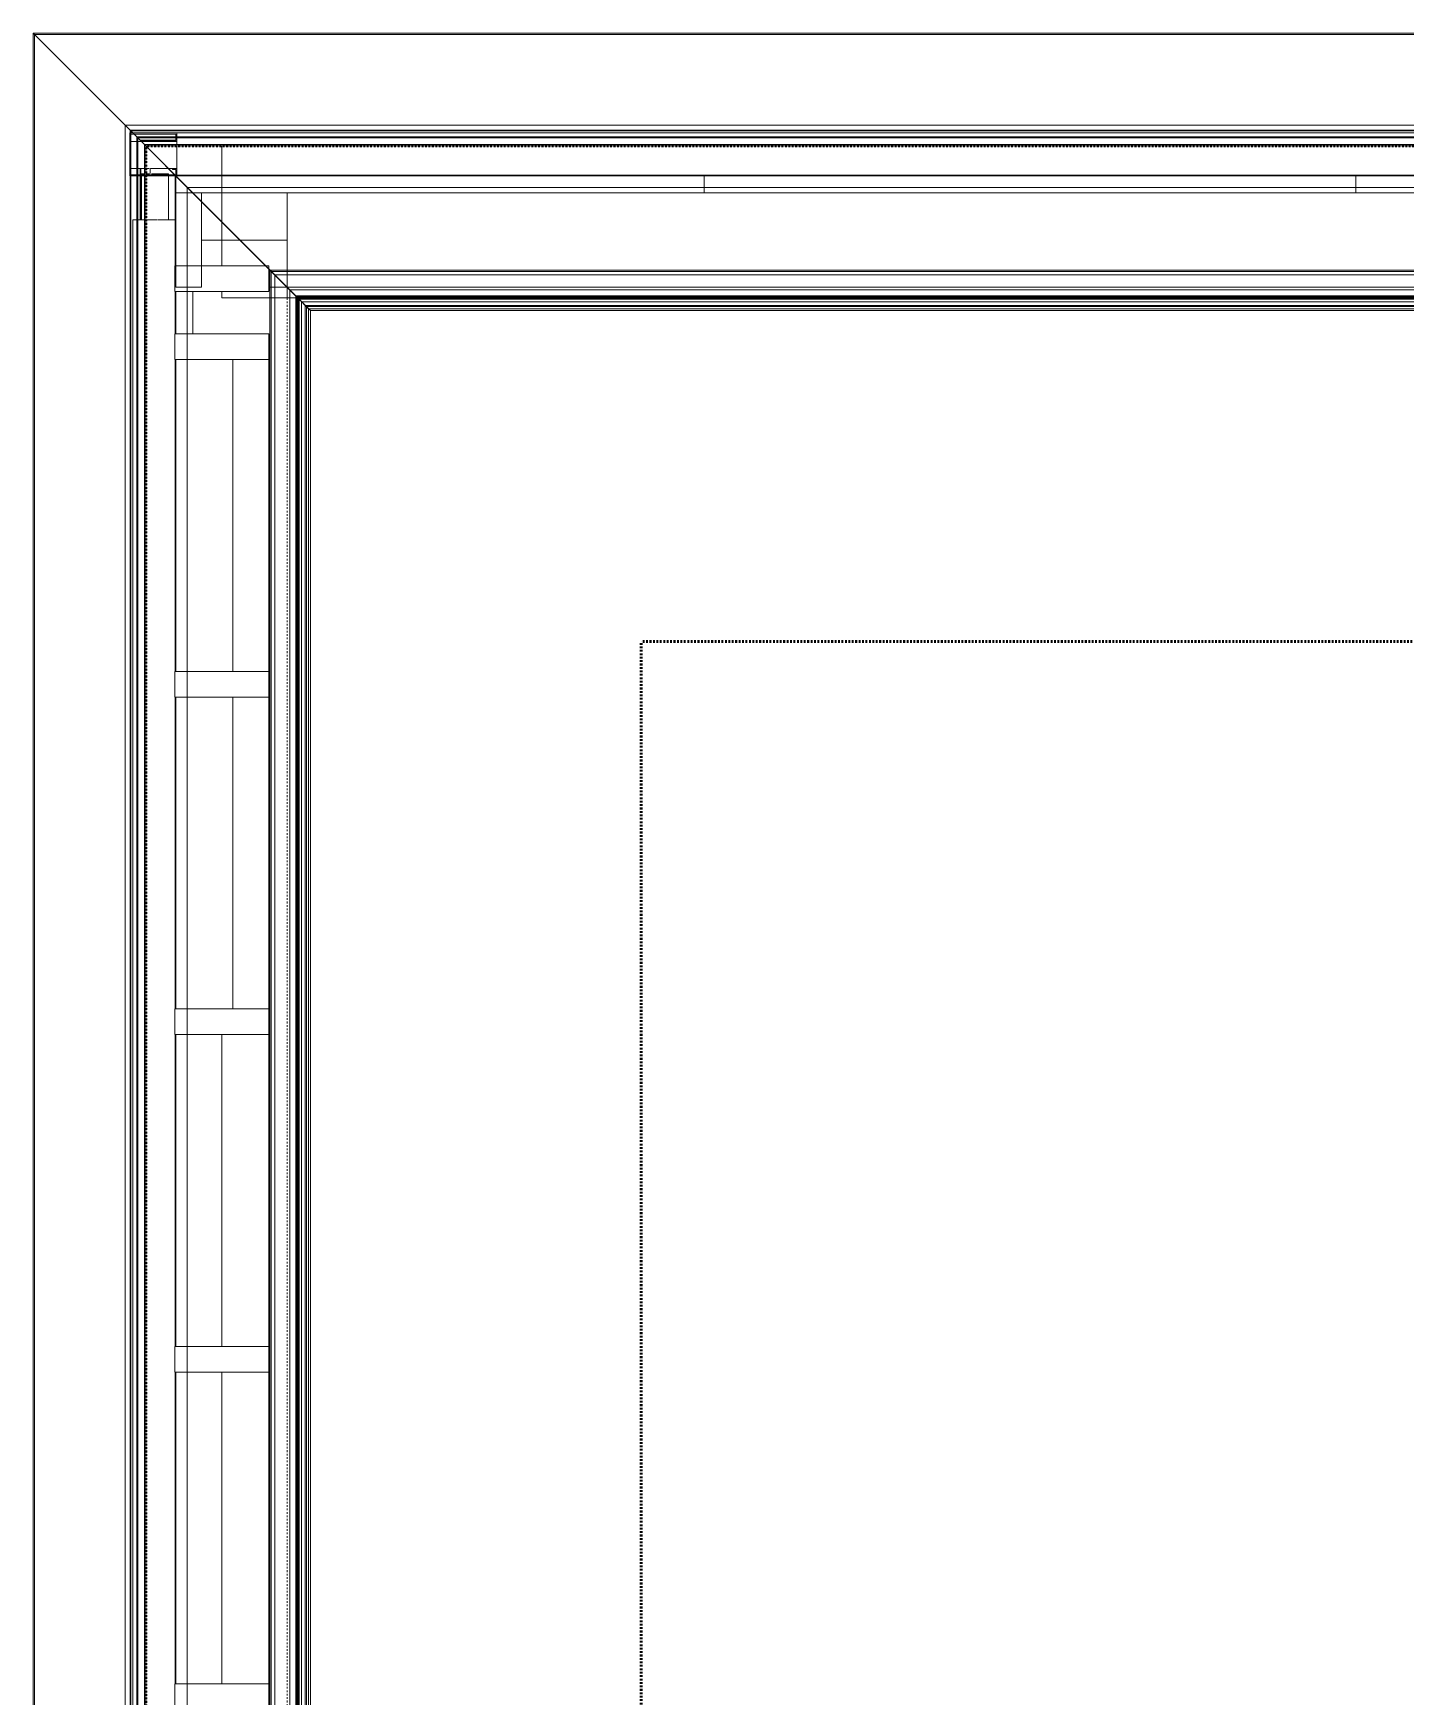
# Model space of a CAD drawing. Header units: inches. Extents: x -4235 to -464, y 9767 to 12269.
# Drawn here: x -3867.3 to -3787.2, y 12028.1 to 12125.2 of the extents above; entities that cross this region are included whole.
import ezdxf

# ---------------------------------------------------------------- set-up
doc = ezdxf.new("R2010")
doc.units = ezdxf.units.IN
doc.header["$MEASUREMENT"] = 0
doc.linetypes.add('Dash 1_16_', pattern=[0.125, 0.0625, -0.0625])
for name, color, linetype, lineweight in [('A-FLOR-1', 192, 'Continuous', 9), ('A-GLAZ-CWMG', 51, 'Continuous', 9), ('A-GLAZ-CWMG-1', 9, 'Continuous', 9), ('A-ROOF-1', 10, 'Dash 1_16_', 9), ('A-WALL-1', 113, 'Continuous', 9), ('C-PROP-LINE-1', 91, 'Dash 1_16_', 50)]:
    doc.layers.add(name, color=color, linetype=linetype, lineweight=lineweight)

# ---------------------------------------------------------------- blocks, each defined once
blk = doc.blocks.new('Basic Wall _ EXT - FIBER CEMENT - LARGE - ___-2505162-BACKGROUND - ROOF PLAN')
at = {"layer": 'A-WALL-1'}
for p, q in [((-3860.974, 12118.839), (-3861.048, 12118.914)), ((-3858.974, 12118.914), (-3861.048, 12118.914)), ((-3858.974, 12118.914), (-3861.048, 12118.914)), ((-3861.017, 12118.882), (-3859.161, 12118.882)), ((-3859.161, 12118.882), (-3861.017, 12118.882)), ((-3859.035, 12116.9), (-3859.399, 12117.265)), ((-3859.399, 12117.265), (-3859.035, 12116.9)), ((-3858.972, 12116.839), (-3858.911, 12116.839)), ((-3858.911, 12116.839), (-3858.972, 12116.839))]:
    blk.add_line(p, q, dxfattribs=at)
blk = doc.blocks.new('Basic Wall _ EXT - FIBER CEMENT - LARGE - ___-2162455-BACKGROUND - ROOF PLAN')
at = {"layer": 'A-WALL-1'}
for p, q in [((-3707.85, 12119.799), (-3861.933, 12119.799)), ((-3861.63, 12119.496), (-3861.911, 12119.777)), ((-3861.9, 12119.765), (-3861.876, 12119.741)), ((-3861.887, 12119.753), (-3861.63, 12119.496)), ((-3861.856, 12119.721), (-3861.88, 12119.745)), ((-3861.81, 12119.676), (-3861.826, 12119.692)), ((-3861.63, 12119.496), (-3861.768, 12119.633)), ((-3861.744, 12119.609), (-3861.63, 12119.496)), ((-3861.253, 12119.118), (-3861.63, 12119.496)), ((-3710.723, 12119.496), (-3861.63, 12119.496)), ((-3710.723, 12119.496), (-3861.63, 12119.496)), ((-3861.592, 12119.457), (-3861.615, 12119.481)), ((-3710.722, 12119.481), (-3861.615, 12119.481)), ((-3861.599, 12119.464), (-3861.253, 12119.118)), ((-3710.721, 12119.464), (-3861.599, 12119.464)), ((-3710.721, 12119.464), (-3861.599, 12119.464)), ((-3710.721, 12119.457), (-3861.592, 12119.457)), ((-3860.844, 12118.709), (-3861.253, 12119.118)), ((-3861.253, 12119.118), (-3860.844, 12118.709)), ((-3859.343, 12117.208), (-3860.688, 12118.554)), ((-3860.688, 12118.554), (-3859.005, 12116.871)), ((-3859.005, 12116.871), (-3859.343, 12117.208)), ((-3710.726, 12116.871), (-3859.004, 12116.871)), ((-3710.726, 12116.871), (-3859.004, 12116.871)), ((-3858.972, 12116.839), (-3710.726, 12116.839)), ((-3710.726, 12116.839), (-3858.972, 12116.839))]:
    blk.add_line(p, q, dxfattribs=at)
at = {"layer": 'A-WALL-1', "flags": 128}
for points in [[(-3861.933, 12119.798), (-3861.927, 12119.793), (-3861.916, 12119.782), (-3861.9, 12119.765)], [(-3861.911, 12119.777), (-3861.924, 12119.79), (-3861.932, 12119.797), (-3861.933, 12119.798)], [(-3861.88, 12119.745), (-3861.891, 12119.756), (-3861.898, 12119.764), (-3861.902, 12119.767), (-3861.901, 12119.767), (-3861.896, 12119.762), (-3861.887, 12119.753)], [(-3861.876, 12119.741), (-3861.855, 12119.721), (-3861.832, 12119.697), (-3861.807, 12119.673), (-3861.783, 12119.649), (-3861.762, 12119.627), (-3861.744, 12119.609)], [(-3861.826, 12119.692), (-3861.842, 12119.708), (-3861.856, 12119.721)], [(-3861.768, 12119.633), (-3861.78, 12119.645), (-3861.794, 12119.66), (-3861.81, 12119.676)]]:
    blk.add_lwpolyline(points, dxfattribs=at)
blk = doc.blocks.new('Basic Wall _ EXT - FIBER CEMENT - SMALL - ___-2145929-BACKGROUND - ROOF PLAN')
at = {"layer": 'A-WALL-1'}
for p, q in [((-3851.847, 12109.712), (-3867.288, 12125.153)), ((-2061.36, 12125.153), (-3867.288, 12125.153)), ((-2061.36, 12125.153), (-3867.288, 12125.153)), ((-3867.209, 12125.075), (-3851.854, 12109.72)), ((-3867.209, 12125.075), (-2061.439, 12125.075)), ((-2061.439, 12125.075), (-3867.209, 12125.075)), ((-3860.844, 12118.709), (-3861.253, 12119.118)), ((-3861.253, 12119.118), (-3861.186, 12119.051)), ((-2067.395, 12119.118), (-3861.253, 12119.118)), ((-3861.186, 12119.051), (-3860.844, 12118.709)), ((-2067.462, 12119.051), (-3861.186, 12119.051)), ((-3860.823, 12118.689), (-3860.844, 12118.709)), ((-3860.811, 12118.676), (-3860.823, 12118.689)), ((-3860.806, 12118.672), (-3860.811, 12118.676)), ((-2067.841, 12118.672), (-3860.806, 12118.672)), ((-3860.798, 12118.664), (-3860.806, 12118.672)), ((-3860.775, 12118.641), (-3860.798, 12118.664)), ((-3860.777, 12118.643), (-3860.75, 12118.615)), ((-3860.738, 12118.603), (-3860.775, 12118.641)), ((-3860.688, 12118.554), (-3860.738, 12118.603)), ((-2067.92, 12118.593), (-3860.728, 12118.593)), ((-2067.92, 12118.593), (-3860.728, 12118.593)), ((-3860.506, 12118.371), (-3860.569, 12118.434)), ((-3860.446, 12118.312), (-3860.506, 12118.371)), ((-3860.393, 12118.259), (-3860.446, 12118.312)), ((-3860.445, 12118.31), (-3859.34, 12117.206)), ((-3859.289, 12117.155), (-3860.393, 12118.259)), ((-3859.34, 12117.206), (-3859.29, 12117.155)), ((-3859.24, 12117.106), (-3859.289, 12117.155)), ((-3859.185, 12117.05), (-3859.24, 12117.106)), ((-3859.185, 12117.051), (-3859.126, 12116.992)), ((-3859.126, 12116.992), (-3859.185, 12117.05)), ((-2070.347, 12116.166), (-3858.3, 12116.166)), ((-2070.349, 12116.166), (-3858.299, 12116.166)), ((-3851.916, 12109.782), (-3853.478, 12111.344)), ((-2075.17, 12111.344), (-3853.478, 12111.344)), ((-2075.17, 12111.344), (-3853.478, 12111.344)), ((-3853.399, 12111.265), (-3851.973, 12109.839)), ((-2075.248, 12111.265), (-3853.399, 12111.265)), ((-2075.248, 12111.265), (-3853.399, 12111.265)), ((-3853.195, 12111.061), (-2075.452, 12111.061)), ((-2075.452, 12111.061), (-3853.195, 12111.061)), ((-3852.326, 12110.191), (-2076.322, 12110.191)), ((-2076.322, 12110.191), (-3852.326, 12110.191)), ((-3851.959, 12109.825), (-3852.024, 12109.89)), ((-3851.973, 12109.839), (-3851.927, 12109.793)), ((-2076.674, 12109.839), (-3851.973, 12109.839)), ((-2076.721, 12109.793), (-3851.927, 12109.793)), ((-3851.916, 12109.782), (-3851.852, 12109.718)), ((-3851.852, 12109.718), (-3851.916, 12109.782)), ((-2076.732, 12109.782), (-3851.916, 12109.782)), ((-3851.903, 12109.768), (-3851.876, 12109.741)), ((-3851.851, 12109.717), (-3851.899, 12109.765)), ((-3851.854, 12109.72), (-3851.815, 12109.68)), ((-2076.793, 12109.72), (-3851.854, 12109.72)), ((-3851.853, 12109.718), (-3851.847, 12109.713)), ((-2076.796, 12109.718), (-3851.852, 12109.718)), ((-3851.847, 12109.713), (-3851.831, 12109.697)), ((-3851.807, 12109.673), (-3851.847, 12109.713)), ((-2076.801, 12109.712), (-3851.847, 12109.712)), ((-3851.831, 12109.697), (-3851.804, 12109.67)), ((-3851.785, 12109.65), (-3851.819, 12109.685)), ((-2076.829, 12109.685), (-3851.819, 12109.685)), ((-3851.815, 12109.68), (-3851.779, 12109.644)), ((-3851.782, 12109.648), (-3851.807, 12109.673)), ((-2076.863, 12109.65), (-3851.785, 12109.65)), ((-3851.774, 12109.64), (-3851.782, 12109.648)), ((-3851.779, 12109.644), (-3851.748, 12109.614)), ((-3851.774, 12109.64), (-2076.874, 12109.64)), ((-3851.737, 12109.603), (-3851.757, 12109.623)), ((-3851.748, 12109.614), (-3851.725, 12109.591)), ((-3851.69, 12109.555), (-3851.735, 12109.6)), ((-3851.735, 12109.6), (-3851.69, 12109.555)), ((-3851.735, 12109.6), (-3851.69, 12109.555)), ((-3851.69, 12109.555), (-3851.735, 12109.6)), ((-3851.725, 12109.591), (-3851.71, 12109.576)), ((-3851.71, 12109.576), (-3851.706, 12109.571)), ((-3851.706, 12109.571), (-3851.7, 12109.565)), ((-3851.7, 12109.565), (-3851.682, 12109.548)), ((-3851.682, 12109.548), (-3851.653, 12109.519)), ((-3851.627, 12109.492), (-2077.021, 12109.492)), ((-3851.115, 12108.98), (-3851.587, 12109.453)), ((-3851.587, 12109.453), (-3851.224, 12109.09)), ((-3851.512, 12109.378), (-3851.587, 12109.453)), ((-3851.587, 12109.453), (-3851.419, 12109.284)), ((-3851.351, 12109.217), (-3851.587, 12109.453)), ((-3851.419, 12109.284), (-3851.351, 12109.217)), ((-2077.229, 12109.284), (-3851.419, 12109.284)), ((-2077.296, 12109.217), (-3851.351, 12109.217)), ((-3851.224, 12109.09), (-3851.347, 12109.212)), ((-3851.305, 12109.171), (-3851.224, 12109.09)), ((-3851.224, 12109.09), (-3851.115, 12108.98)), ((-2077.423, 12109.09), (-3851.224, 12109.09)), ((-2077.533, 12108.98), (-3851.115, 12108.98))]:
    blk.add_line(p, q, dxfattribs=at)
at = {"layer": 'A-WALL-1', "flags": 128}
for points in [[(-3860.75, 12118.615), (-3860.733, 12118.599), (-3860.728, 12118.593)], [(-3860.728, 12118.593), (-3860.722, 12118.588), (-3860.706, 12118.572), (-3860.68, 12118.546), (-3860.647, 12118.513), (-3860.608, 12118.473), (-3860.565, 12118.431), (-3860.522, 12118.387), (-3860.481, 12118.346), (-3860.445, 12118.31)], [(-3860.569, 12118.434), (-3860.631, 12118.497), (-3860.688, 12118.554)], [(-3852.024, 12109.89), (-3851.98, 12109.845), (-3851.938, 12109.804), (-3851.903, 12109.768)], [(-3851.876, 12109.741), (-3851.858, 12109.724), (-3851.853, 12109.718)], [(-3851.627, 12109.492), (-3851.634, 12109.5), (-3851.655, 12109.521), (-3851.69, 12109.555), (-3851.735, 12109.6), (-3851.788, 12109.654), (-3851.847, 12109.712)], [(-3851.757, 12109.623), (-3851.77, 12109.635), (-3851.774, 12109.64)], [(-3851.587, 12109.453), (-3851.609, 12109.474), (-3851.622, 12109.488), (-3851.627, 12109.492)], [(-3851.428, 12109.294), (-3851.471, 12109.337), (-3851.512, 12109.378)], [(-3851.347, 12109.212), (-3851.386, 12109.251), (-3851.428, 12109.294)]]:
    blk.add_lwpolyline(points, dxfattribs=at)
blk = doc.blocks.new('Basic Wall _ EXT - FIBER CEMENT - LARGE - ___-2505168-BACKGROUND - ROOF PLAN')
at = {"layer": 'A-WALL-1'}
for p, q in [((-3861.048, 12118.914), (-3860.974, 12118.839)), ((-3861.048, 12118.914), (-3861.048, 12118.839)), ((-3861.048, 12118.914), (-3861.048, 12118.839)), ((-3861.048, 12117.265), (-3861.048, 12116.902)), ((-3861.048, 12117.265), (-3861.048, 12116.902)), ((-3861.048, 12116.839), (-3861.048, 12114.277)), ((-3861.048, 12116.839), (-3861.048, 12114.277)), ((-3861.017, 12116.902), (-3861.017, 12117.265)), ((-3861.017, 12117.265), (-3861.017, 12116.902)), ((-3861.017, 12114.277), (-3861.017, 12116.839)), ((-3861.017, 12116.839), (-3861.017, 12114.277)), ((-3859.035, 12116.9), (-3859.399, 12117.265)), ((-3859.399, 12117.265), (-3859.035, 12116.9)), ((-3859.005, 12116.836), (-3859.005, 12114.277)), ((-3859.005, 12116.836), (-3859.005, 12114.277)), ((-3858.974, 12115.839), (-3858.974, 12116.804)), ((-3858.974, 12116.804), (-3858.974, 12115.839))]:
    blk.add_line(p, q, dxfattribs=at)
blk = doc.blocks.new('Basic Wall _ EXT - FIBER CEMENT - LARGE - ___-2162461-BACKGROUND - ROOF PLAN')
at = {"layer": 'A-WALL-1'}
for p, q in [((-3861.933, 12119.799), (-3861.933, 11673.977)), ((-3861.911, 12119.777), (-3861.63, 12119.496)), ((-3861.902, 12119.768), (-3861.902, 12119.767)), ((-3861.876, 12119.741), (-3861.9, 12119.765)), ((-3861.63, 12119.496), (-3861.887, 12119.753)), ((-3861.88, 12119.745), (-3861.856, 12119.721)), ((-3861.855, 12119.721), (-3861.876, 12119.741)), ((-3861.832, 12119.697), (-3861.855, 12119.721)), ((-3861.807, 12119.673), (-3861.832, 12119.697)), ((-3861.783, 12119.649), (-3861.807, 12119.673)), ((-3861.768, 12119.633), (-3861.63, 12119.496)), ((-3861.63, 12119.496), (-3861.744, 12119.609)), ((-3861.63, 12119.496), (-3861.253, 12119.118)), ((-3861.63, 12119.496), (-3861.63, 11673.977)), ((-3861.63, 12119.496), (-3861.63, 12119.339)), ((-3861.615, 12119.481), (-3861.592, 12119.457)), ((-3861.615, 12119.481), (-3861.615, 12119.338)), ((-3861.253, 12119.118), (-3861.599, 12119.464)), ((-3861.599, 12119.464), (-3861.599, 12119.338)), ((-3861.599, 12119.464), (-3861.599, 11673.977)), ((-3861.592, 12119.457), (-3861.592, 12119.338)), ((-3861.592, 12119.277), (-3861.592, 12118.839)), ((-3860.844, 12118.709), (-3861.253, 12119.118)), ((-3861.253, 12119.118), (-3860.844, 12118.709)), ((-3859.005, 12116.871), (-3860.688, 12118.554)), ((-3860.688, 12118.554), (-3859.343, 12117.208)), ((-3861.63, 12116.84), (-3861.63, 11673.977)), ((-3861.615, 12116.84), (-3861.615, 11673.977)), ((-3861.599, 12116.841), (-3861.599, 11673.977)), ((-3861.592, 12117.265), (-3861.592, 12116.902)), ((-3861.592, 12116.841), (-3861.592, 11673.977)), ((-3859.343, 12117.208), (-3859.005, 12116.871)), ((-3859.005, 12116.836), (-3859.005, 12111.589)), ((-3859.005, 12116.836), (-3859.005, 12111.589)), ((-3858.974, 12115.839), (-3858.974, 12116.804)), ((-3858.974, 12116.804), (-3858.974, 12115.839)), ((-3858.974, 12111.589), (-3858.974, 12115.839)), ((-3859.005, 12110.089), (-3859.005, 12107.62)), ((-3859.005, 12110.089), (-3859.005, 12107.62)), ((-3858.974, 12107.62), (-3858.974, 12110.089)), ((-3858.974, 12110.089), (-3858.974, 12107.62)), ((-3859.005, 12106.12), (-3859.005, 12087.936)), ((-3859.005, 12106.12), (-3859.005, 12087.936)), ((-3858.974, 12087.936), (-3858.974, 12106.12)), ((-3858.974, 12106.12), (-3858.974, 12087.936)), ((-3859.005, 12086.436), (-3859.005, 12068.253)), ((-3859.005, 12086.436), (-3859.005, 12068.253)), ((-3858.974, 12068.253), (-3858.974, 12086.436)), ((-3858.974, 12086.436), (-3858.974, 12068.253)), ((-3859.005, 12066.753), (-3859.005, 12048.569)), ((-3859.005, 12066.753), (-3859.005, 12048.569)), ((-3858.974, 12048.569), (-3858.974, 12066.753)), ((-3858.974, 12066.753), (-3858.974, 12048.569)), ((-3859.005, 12047.069), (-3859.005, 12028.885)), ((-3859.005, 12047.069), (-3859.005, 12028.885)), ((-3858.974, 12028.885), (-3858.974, 12047.069)), ((-3858.974, 12047.069), (-3858.974, 12028.885))]:
    blk.add_line(p, q, dxfattribs=at)
at = {"layer": 'A-WALL-1', "flags": 128}
for points in [[(-3861.9, 12119.765), (-3861.916, 12119.782), (-3861.927, 12119.793), (-3861.933, 12119.798)], [(-3861.933, 12119.798), (-3861.932, 12119.797), (-3861.924, 12119.79), (-3861.911, 12119.777)], [(-3861.887, 12119.753), (-3861.896, 12119.762), (-3861.901, 12119.767), (-3861.902, 12119.768)], [(-3861.902, 12119.767), (-3861.898, 12119.764), (-3861.891, 12119.756), (-3861.88, 12119.745)], [(-3861.856, 12119.721), (-3861.842, 12119.708), (-3861.826, 12119.692), (-3861.81, 12119.676), (-3861.794, 12119.66)], [(-3861.794, 12119.66), (-3861.78, 12119.645), (-3861.768, 12119.633)], [(-3861.744, 12119.609), (-3861.762, 12119.627), (-3861.783, 12119.649)]]:
    blk.add_lwpolyline(points, dxfattribs=at)
blk = doc.blocks.new('Basic Wall _ EXT - FIBER CEMENT - SMALL - ___-2145935-BACKGROUND - ROOF PLAN')
at = {"layer": 'A-WALL-1'}
for p, q in [((-3867.288, 12125.153), (-3851.847, 12109.712)), ((-3867.288, 12125.153), (-3867.288, 9973.625)), ((-3867.288, 12125.153), (-3867.288, 9973.625)), ((-3851.854, 12109.72), (-3867.209, 12125.075)), ((-3867.209, 9973.704), (-3867.209, 12125.075)), ((-3867.209, 12125.075), (-3867.209, 9973.704)), ((-3861.186, 12119.051), (-3861.253, 12119.118)), ((-3861.253, 12119.118), (-3860.844, 12118.709)), ((-3861.253, 12119.118), (-3861.253, 9979.66)), ((-3860.844, 12118.709), (-3861.186, 12119.051)), ((-3861.186, 12119.051), (-3861.186, 9979.727)), ((-3860.806, 12118.672), (-3860.806, 9980.107)), ((-3860.728, 12118.593), (-3860.728, 9980.185)), ((-3860.728, 12118.593), (-3860.728, 9980.185)), ((-3860.565, 12118.431), (-3860.608, 12118.473)), ((-3860.522, 12118.387), (-3860.565, 12118.431)), ((-3859.34, 12117.206), (-3860.445, 12118.31)), ((-3860.393, 12118.259), (-3859.289, 12117.155)), ((-3859.29, 12117.155), (-3859.34, 12117.206)), ((-3859.289, 12117.155), (-3859.24, 12117.106)), ((-3859.126, 12116.992), (-3859.185, 12117.051)), ((-3858.3, 12116.166), (-3858.3, 9982.615)), ((-3858.3, 12116.166), (-3858.3, 9982.613)), ((-3853.478, 12111.344), (-3851.916, 12109.782)), ((-3853.478, 12111.344), (-3853.478, 9987.435)), ((-3853.478, 12111.344), (-3853.478, 9987.435)), ((-3851.973, 12109.839), (-3853.399, 12111.265)), ((-3853.399, 12111.265), (-3853.399, 9987.514)), ((-3853.399, 12111.265), (-3853.399, 9987.514)), ((-3853.195, 9987.718), (-3853.195, 12111.061)), ((-3853.195, 12111.061), (-3853.195, 9987.718)), ((-3852.326, 9988.587), (-3852.326, 12110.191)), ((-3852.326, 12110.191), (-3852.326, 9988.587)), ((-3852.024, 12109.89), (-3851.959, 12109.825)), ((-3851.927, 12109.793), (-3851.973, 12109.839)), ((-3851.973, 12109.839), (-3851.973, 9988.94)), ((-3851.903, 12109.768), (-3851.938, 12109.804)), ((-3851.927, 12109.793), (-3851.927, 9988.986)), ((-3851.916, 12109.782), (-3851.852, 12109.718)), ((-3851.852, 12109.718), (-3851.916, 12109.782)), ((-3851.916, 12109.782), (-3851.916, 9988.997)), ((-3851.876, 12109.741), (-3851.903, 12109.768)), ((-3851.899, 12109.765), (-3851.851, 12109.717)), ((-3851.854, 12109.72), (-3851.854, 9989.059)), ((-3851.847, 12109.713), (-3851.853, 12109.718)), ((-3851.852, 12109.718), (-3851.852, 9989.061)), ((-3851.847, 12109.712), (-3851.847, 9989.066)), ((-3851.819, 12109.685), (-3851.785, 12109.65)), ((-3851.819, 12109.685), (-3851.819, 9989.094)), ((-3851.785, 12109.65), (-3851.785, 9989.129)), ((-3851.774, 9989.139), (-3851.774, 12109.64)), ((-3851.69, 12109.555), (-3851.735, 12109.6)), ((-3851.735, 12109.6), (-3851.69, 12109.555)), ((-3851.735, 12109.6), (-3851.69, 12109.555)), ((-3851.69, 12109.555), (-3851.735, 12109.6)), ((-3851.627, 9989.286), (-3851.627, 12109.492)), ((-3851.587, 12109.453), (-3851.512, 12109.378)), ((-3851.224, 12109.09), (-3851.587, 12109.453)), ((-3851.587, 12109.453), (-3851.115, 12108.98)), ((-3851.587, 12109.453), (-3851.351, 12109.217)), ((-3851.419, 12109.284), (-3851.587, 12109.453)), ((-3851.351, 12109.217), (-3851.419, 12109.284)), ((-3851.419, 12109.284), (-3851.419, 9989.495)), ((-3851.351, 12109.217), (-3851.351, 9989.562)), ((-3851.347, 12109.212), (-3851.224, 12109.09)), ((-3851.224, 12109.09), (-3851.305, 12109.171)), ((-3851.115, 12108.98), (-3851.224, 12109.09)), ((-3851.224, 12109.09), (-3851.224, 9989.689)), ((-3851.115, 12108.98), (-3851.115, 9989.798))]:
    blk.add_line(p, q, dxfattribs=at)
at = {"layer": 'A-WALL-1', "flags": 128}
for points in [[(-3860.844, 12118.709), (-3860.823, 12118.689), (-3860.811, 12118.676), (-3860.806, 12118.672)], [(-3860.806, 12118.672), (-3860.798, 12118.664), (-3860.775, 12118.641), (-3860.738, 12118.603), (-3860.688, 12118.554), (-3860.631, 12118.497), (-3860.569, 12118.434), (-3860.506, 12118.371), (-3860.446, 12118.312), (-3860.393, 12118.259)], [(-3860.728, 12118.593), (-3860.733, 12118.599), (-3860.75, 12118.615), (-3860.777, 12118.643)], [(-3860.608, 12118.473), (-3860.647, 12118.513), (-3860.68, 12118.546), (-3860.706, 12118.572), (-3860.722, 12118.588), (-3860.728, 12118.593)], [(-3860.445, 12118.31), (-3860.481, 12118.346), (-3860.522, 12118.387)], [(-3859.24, 12117.106), (-3859.185, 12117.05), (-3859.126, 12116.992)], [(-3851.938, 12109.804), (-3851.98, 12109.845), (-3852.024, 12109.89)], [(-3851.853, 12109.718), (-3851.858, 12109.724), (-3851.876, 12109.741)], [(-3851.779, 12109.644), (-3851.815, 12109.68), (-3851.854, 12109.72)], [(-3851.847, 12109.713), (-3851.807, 12109.673), (-3851.782, 12109.648), (-3851.774, 12109.64)], [(-3851.804, 12109.67), (-3851.831, 12109.697), (-3851.847, 12109.713)], [(-3851.847, 12109.712), (-3851.788, 12109.654), (-3851.735, 12109.6), (-3851.69, 12109.555), (-3851.655, 12109.521), (-3851.634, 12109.5), (-3851.627, 12109.492)], [(-3851.706, 12109.571), (-3851.71, 12109.576), (-3851.725, 12109.591), (-3851.748, 12109.614), (-3851.779, 12109.644)], [(-3851.774, 12109.64), (-3851.77, 12109.635), (-3851.757, 12109.623), (-3851.737, 12109.603)], [(-3851.653, 12109.519), (-3851.682, 12109.548), (-3851.7, 12109.565), (-3851.706, 12109.571)], [(-3851.627, 12109.492), (-3851.622, 12109.488), (-3851.609, 12109.474), (-3851.587, 12109.453)], [(-3851.512, 12109.378), (-3851.471, 12109.337), (-3851.428, 12109.294), (-3851.386, 12109.251), (-3851.347, 12109.212)]]:
    blk.add_lwpolyline(points, dxfattribs=at)
blk = doc.blocks.new('Rectangular Mullion - Profile_Polycarbonate_Upper and left-1991638-BACKGROUND - ROOF PLAN')
at = {"layer": 'A-GLAZ-CWMG'}
for p, q in [((-3858.911, 12119.118), (-3858.911, 12119.339)), ((-3754.461, 12119.339), (-3858.911, 12119.339)), ((-3858.911, 12118.709), (-3858.911, 12119.118)), ((-3858.911, 12118.497), (-3858.911, 12118.554)), ((-3754.461, 12119.339), (-3754.461, 12119.118)), ((-3754.461, 12119.118), (-3754.461, 12118.709)), ((-3858.911, 12118.434), (-3858.911, 12118.497)), ((-3858.911, 12118.312), (-3858.911, 12118.434)), ((-3858.911, 12118.259), (-3858.911, 12118.312)), ((-3858.911, 12117.155), (-3858.911, 12118.259)), ((-3754.461, 12118.493), (-3754.461, 12118.434)), ((-3754.461, 12118.431), (-3754.461, 12118.315)), ((-3754.461, 12118.312), (-3754.461, 12118.262)), ((-3754.461, 12118.259), (-3754.461, 12117.155)), ((-3858.911, 12117.106), (-3858.911, 12117.155)), ((-3858.911, 12117.05), (-3858.911, 12117.106)), ((-3858.911, 12116.871), (-3858.911, 12117.05)), ((-3858.911, 12116.839), (-3754.461, 12116.839)), ((-3754.461, 12117.152), (-3754.461, 12117.106)), ((-3754.461, 12117.102), (-3754.461, 12117.05)), ((-3754.461, 12117.047), (-3754.461, 12116.871))]:
    blk.add_line(p, q, dxfattribs=at)
blk = doc.blocks.new('Rectangular Mullion - Profile_Polycarbonate_right-V16-BACKGROUND - ROOF PLAN')
at = {"layer": 'A-GLAZ-CWMG'}
for p, q in [((-2.689, 1.213), (-2.75, 1.213)), ((-2.75, 1.181), (-2.75, 1.002)), ((-2.75, 1.002), (-2.75, 0.946)), ((-2.688, 1.002), (-2.688, 1.15)), ((-2.688, 1.15), (-2.626, 1.15)), ((-2.688, 0.946), (-2.688, 1.002)), ((-2.535, 1.213), (-2.653, 1.213)), ((-2.592, 1.15), (-2.535, 1.15)), ((-2.477, 1.213), (-2.535, 1.213)), ((-2.535, 1.15), (-2.477, 1.15)), ((-2.422, 1.213), (-2.477, 1.213)), ((-2.477, 1.15), (-2.421, 1.15)), ((-1.283, 1.213), (-2.421, 1.213)), ((-2.421, 1.15), (-2.372, 1.15)), ((-2.369, 1.15), (-1.27, 1.15)), ((-1.222, 1.213), (-1.268, 1.213)), ((-1.268, 1.15), (-1.215, 1.15)), ((-1.155, 1.213), (-1.21, 1.213)), ((-1.2, 1.15), (-1.155, 1.15)), ((-1.092, 1.213), (-1.155, 1.213)), ((-1.155, 1.15), (-1.092, 1.15)), ((-1.03, 1.213), (-1.092, 1.213)), ((-1.092, 1.15), (-1.03, 1.15)), ((-0.973, 1.213), (-1.03, 1.213)), ((-1.03, 1.15), (-0.973, 1.15)), ((-0.409, 1.213), (-0.817, 1.213)), ((-0.817, 1.15), (-0.409, 1.15)), ((-0.031, 1.213), (-0.409, 1.213)), ((-0.409, 1.15), (-0.063, 1.15)), ((-0.063, 1.15), (-0.063, -1.225)), ((0, -1.287), (0, 1.213)), ((-2.75, 0.946), (-2.75, 0.897)), ((-2.75, 0.897), (-2.75, 0.787)), ((-2.75, 0.787), (-2.5, 0.787)), ((-2.688, 0.897), (-2.688, 0.946)), ((-2.688, 0.85), (-2.688, 0.897)), ((-2.5, 0.85), (-2.688, 0.85)), ((-2.5, 0.787), (-2.5, 0.85)), ((-2.5, -0.787), (-2.75, -0.787)), ((-2.75, -0.787), (-2.75, -1.066)), ((-2.688, -1.066), (-2.688, -0.85)), ((-2.688, -0.85), (-2.5, -0.85)), ((-2.5, -0.85), (-2.5, -0.787)), ((-2.75, -1.066), (-2.75, -1.287)), ((-2.75, -1.287), (-0.031, -1.287)), ((-2.688, -1.225), (-2.688, -1.066)), ((-0.063, -1.225), (-2.688, -1.225))]:
    blk.add_line(p, q, dxfattribs=at)
blk = doc.blocks.new('Rectangular Mullion - Profile_Polycarbonate_Upper and left-1987575-BACKGROUND - ROOF PLAN')
at = {"layer": 'A-GLAZ-CWMG'}
for p, q in [((-3861.474, 12114.277), (-3861.253, 12114.277)), ((-3861.474, 12011.952), (-3861.474, 12114.277)), ((-3861.253, 12114.277), (-3860.844, 12114.277)), ((-3860.688, 12114.277), (-3860.631, 12114.277)), ((-3860.631, 12114.277), (-3860.569, 12114.277)), ((-3860.569, 12114.277), (-3860.506, 12114.277)), ((-3860.506, 12114.277), (-3860.446, 12114.277)), ((-3860.446, 12114.277), (-3860.053, 12114.277)), ((-3860.022, 12114.277), (-3859.878, 12114.277)), ((-3859.873, 12114.277), (-3859.24, 12114.277)), ((-3859.24, 12114.277), (-3859.185, 12114.277)), ((-3859.185, 12114.277), (-3859.126, 12114.277)), ((-3859.126, 12114.277), (-3859.005, 12114.277)), ((-3858.974, 12114.277), (-3858.974, 12111.589)), ((-3858.974, 12110.089), (-3858.974, 12109.714)), ((-3858.974, 12109.714), (-3858.974, 12107.62)), ((-3858.974, 12106.12), (-3858.974, 12087.936)), ((-3858.974, 12086.436), (-3858.974, 12068.253)), ((-3858.974, 12066.753), (-3858.974, 12048.569)), ((-3858.974, 12047.069), (-3858.974, 12028.885)), ((-3858.974, 12027.385), (-3858.974, 12011.952)), ((-3861.253, 12011.952), (-3861.474, 12011.952)), ((-3860.844, 12011.952), (-3861.253, 12011.952)), ((-3860.572, 12011.952), (-3860.631, 12011.952)), ((-3860.506, 12011.952), (-3860.566, 12011.952)), ((-3860.446, 12011.952), (-3860.503, 12011.952)), ((-3859.242, 12011.952), (-3860.443, 12011.952)), ((-3859.187, 12011.952), (-3859.24, 12011.952)), ((-3859.129, 12011.952), (-3859.185, 12011.952)), ((-3859.005, 12011.952), (-3859.126, 12011.952))]:
    blk.add_line(p, q, dxfattribs=at)
blk = doc.blocks.new('Rectangular Mullion - Stud - Vertical-2705139-BACKGROUND - ROOF PLAN')
at = {"layer": 'A-GLAZ-CWMG'}
for p, q in [((-1.5, 2.75), (-1.5, -2.25)), ((-0.673, 2.75), (-1.5, 2.75)), ((0, 2.75), (-0.673, 2.75)), ((0, -2.75), (0, 2.75)), ((-1.5, -2.253), (-1.5, -2.75)), ((-1.5, -2.75), (-1.002, -2.75)), ((-1, -2.75), (-0.673, -2.75)), ((-0.673, -2.75), (0, -2.75))]:
    blk.add_line(p, q, dxfattribs=at)
blk = doc.blocks.new('Rectangular Mullion - Stud - Vertical-1987670-BACKGROUND - ROOF PLAN')
at = {"layer": 'A-GLAZ-CWMG'}
for p, q in [((0, 2.75), (-1.5, 2.75)), ((-1.5, 2.75), (-1.5, 2.014)), ((-1.5, 2.014), (-1.5, -2.75)), ((0, 2.014), (0, 2.75)), ((0, -2.562), (0, 2.014)), ((-1.473, -2.75), (-0.188, -2.75)), ((-0.182, -2.75), (0, -2.75)), ((0, -2.75), (0, -2.568))]:
    blk.add_line(p, q, dxfattribs=at)
blk = doc.blocks.new('Rectangular Mullion - Stud - Base_Head-1773364-BACKGROUND - ROOF PLAN')
at = {"layer": 'A-GLAZ-CWMG-1'}
h = blk.add_hatch(dxfattribs=at)
h.set_pattern_fill('FP_4', color=256, style=0, pattern_type=2)
h.set_pattern_definition([(90, (-3856.286, 12058.411), (-8, 5e-16), [])])
h.paths.add_polyline_path([(-3853.536, 12048.569), (-3853.536, 12066.753), (-3858.974, 12066.753), (-3858.974, 12048.569), (-3858.114, 12048.569)], flags=0)
at = {"layer": 'A-GLAZ-CWMG'}
blk.add_line((-3853.536, 12066.753), (-3853.536, 12048.569), dxfattribs=at)
blk = doc.blocks.new('Rectangular Mullion - Stud - Vertical-2193583-BACKGROUND - ROOF PLAN')
at = {"layer": 'A-GLAZ-CWMG'}
for p, q in [((0, 2.014), (0, 2.75)), ((0, 2.75), (1.5, 2.75)), ((0, -2.75), (0, 2.014)), ((1.5, 2.75), (1.5, 2.014)), ((1.5, 2.014), (1.5, -2.75)), ((1.5, -2.75), (0, -2.75))]:
    blk.add_line(p, q, dxfattribs=at)
blk = doc.blocks.new('Rectangular Mullion - Stud - Vertical-V44-BACKGROUND - ROOF PLAN')
at = {"layer": 'A-GLAZ-CWMG'}
for p, q in [((0, 2.75), (1.5, 2.75)), ((0, 2.014), (0, 2.711)), ((0, -2.75), (0, 2.014)), ((1.5, 2.75), (1.5, 2.014)), ((1.5, 2.014), (1.5, -2.75)), ((1.5, -2.75), (0, -2.75))]:
    blk.add_line(p, q, dxfattribs=at)
blk = doc.blocks.new('Rectangular Mullion - Stud - Base_Head-1991713-BACKGROUND - ROOF PLAN')
at = {"layer": 'A-GLAZ-CWMG-1'}
h = blk.add_hatch(dxfattribs=at)
h.set_pattern_fill('FP_9', color=256, style=0, pattern_type=2)
h.set_pattern_definition([(180, (-3849.132, 12113.089), (-1e-15, -8), [])])
h.paths.add_polyline_path([(-3852.474, 12110.339), (-3852.474, 12115.839), (-3857.474, 12115.839), (-3857.474, 12111.589), (-3853.536, 12111.589), (-3853.536, 12110.339), (-3852.637, 12110.339)], flags=0)
at = {"layer": 'A-GLAZ-CWMG'}
for p, q in [((-3858.974, 12114.277), (-3858.974, 12115.839)), ((-3852.474, 12115.839), (-3857.474, 12115.839)), ((-3853.536, 12110.339), (-3853.478, 12110.339)), ((-3853.478, 12110.339), (-3853.399, 12110.339)), ((-3853.399, 12110.339), (-3853.195, 12110.339)), ((-3853.195, 12110.339), (-3852.474, 12110.339))]:
    blk.add_line(p, q, dxfattribs=at)
blk = doc.blocks.new('Rectangular Mullion - Stud - Base_Head-1740475-BACKGROUND - ROOF PLAN')
at = {"layer": 'A-GLAZ-CWMG-1'}
h = blk.add_hatch(dxfattribs=at)
h.set_pattern_fill('FP_6', color=256, style=0, pattern_type=2)
h.set_pattern_definition([(270, (-2072.361, 12062.38), (8, 5e-16), [])])
h.paths.add_polyline_path([(-2070.747, 12054.039), (-2069.611, 12054.039), (-2069.642, 12072.222), (-2075.111, 12072.222), (-2075.111, 12054.039)], flags=0)
at = {"layer": 'A-GLAZ-CWMG'}
blk.add_line((-2075.111, 12054.039), (-2075.111, 12072.222), dxfattribs=at)
blk = doc.blocks.new('Rectangular Mullion - Stud - Vertical-2193584-BACKGROUND - ROOF PLAN')
at = {"layer": 'A-GLAZ-CWMG'}
for p, q in [((0, 2.014), (0, 2.75)), ((0, 2.75), (1.5, 2.75)), ((0, -2.75), (0, 2.014)), ((1.5, 2.75), (1.5, 2.014)), ((1.5, 2.014), (1.5, -2.75)), ((1.5, -2.75), (0, -2.75))]:
    blk.add_line(p, q, dxfattribs=at)
blk = doc.blocks.new('Rectangular Mullion - Stud - Base_Head-1873251-BACKGROUND - ROOF PLAN')
at = {"layer": 'A-GLAZ-CWMG-1'}
h = blk.add_hatch(dxfattribs=at)
h.set_pattern_fill('FP_8', color=256, style=0, pattern_type=2)
h.set_pattern_definition([(270, (-2072.361, 12023.013), (8, 5e-16), [])])
h.paths.add_polyline_path([(-2075.111, 12014.671), (-2069.611, 12014.671), (-2069.642, 12032.855), (-2075.111, 12032.855), (-2075.111, 12022.128)], flags=0)
at = {"layer": 'A-GLAZ-CWMG'}
blk.add_line((-2075.111, 12014.671), (-2075.111, 12032.855), dxfattribs=at)
blk = doc.blocks.new('Rectangular Mullion - Stud - Vertical-V87-BACKGROUND - ROOF PLAN')
at = {"layer": 'A-GLAZ-CWMG'}
for p, q in [((0, 2.014), (0, 2.75)), ((0, 2.75), (1.5, 2.75)), ((0, -2.75), (0, 2.008)), ((1.5, 2.75), (1.5, 2.014)), ((1.5, 2.003), (1.5, -2.75)), ((1.5, -2.75), (0, -2.75))]:
    blk.add_line(p, q, dxfattribs=at)
blk = doc.blocks.new('Family - ___-2835860-BACKGROUND - ROOF PLAN')
at = {"layer": 'C-PROP-LINE-1'}
for p in [(-2636.924, 12118.589), (-3860.724, 11547.589)]:
    blk.add_line(p, (-3860.724, 12118.589), dxfattribs=at)
blk = doc.blocks.new('Family - ___-2835903-BACKGROUND - ROOF PLAN')
at = {"layer": 'C-PROP-LINE-1'}
for p in [(-2096.824, 12089.689), (-3831.824, 10009.089)]:
    blk.add_line(p, (-3831.824, 12089.689), dxfattribs=at)
blk = doc.blocks.new('Family - ___-2835932-BACKGROUND - ROOF PLAN')
at = {"layer": 'C-PROP-LINE-1'}
for p in [(-2067.924, 12118.589), (-3860.724, 9980.189)]:
    blk.add_line(p, (-3860.724, 12118.589), dxfattribs=at)

msp = doc.modelspace()

# ---------------------------------------------------------------- linework, layer by layer
at = {"layer": 'A-FLOR-1'}
for p, q in [((-3857.974, 12110.089), (-3857.974, 12109.714)), ((-3857.974, 12109.714), (-3857.974, 12107.62))]:
    msp.add_line(p, q, dxfattribs=at)
at = {"layer": 'A-ROOF-1'}
for p, q in [((-2076.174, 12115.839), (-3852.474, 12115.839)), ((-3852.474, 12115.839), (-3852.474, 12110.346)), ((-3852.474, 12109.708), (-3852.474, 11747.439))]:
    msp.add_line(p, q, dxfattribs=at)
at = {"layer": 'A-WALL-1'}
for p, q in [((-3861.599, 12118.839), (-3859.161, 12118.839)), ((-2067.92, 12118.589), (-3860.728, 12118.589)), ((-3860.724, 12118.589), (-3860.724, 9980.185)), ((-3856.286, 12118.497), (-3856.286, 12118.554)), ((-3856.286, 12118.434), (-3856.286, 12118.497)), ((-3856.286, 12118.312), (-3856.286, 12118.434)), ((-3856.286, 12118.259), (-3856.286, 12118.312)), ((-3856.286, 12117.155), (-3856.286, 12118.259)), ((-3860.844, 12117.265), (-3861.599, 12117.265)), ((-3860.974, 12116.902), (-3860.974, 12116.964)), ((-3860.844, 12116.964), (-3860.974, 12116.964)), ((-3860.974, 12114.277), (-3860.974, 12116.839)), ((-3860.631, 12117.265), (-3860.688, 12117.265)), ((-3860.631, 12116.964), (-3860.688, 12116.964)), ((-3860.569, 12117.265), (-3860.631, 12117.265)), ((-3860.569, 12116.964), (-3860.631, 12116.964)), ((-3860.518, 12117.265), (-3860.569, 12117.265)), ((-3860.506, 12116.964), (-3860.569, 12116.964)), ((-3860.474, 12117.265), (-3860.474, 12116.983)), ((-3860.393, 12117.265), (-3860.446, 12117.265)), ((-3859.399, 12116.964), (-3860.393, 12116.964)), ((-3859.425, 12117.265), (-3860.362, 12117.265)), ((-3859.399, 12116.964), (-3859.399, 12116.902)), ((-3859.399, 12116.839), (-3859.399, 12114.277)), ((-3859.161, 12117.265), (-3859.398, 12117.265)), ((-3858.974, 12116.804), (-3858.974, 12115.839)), ((-3858.972, 12116.839), (-3858.911, 12116.839)), ((-3856.286, 12117.106), (-3856.286, 12117.155)), ((-3856.286, 12117.05), (-3856.286, 12117.106)), ((-3856.286, 12116.871), (-3856.286, 12117.05)), ((-3856.286, 12116.839), (-3856.286, 12114.155)), ((-3828.135, 12116.839), (-3828.135, 12115.839)), ((-3790.112, 12116.839), (-3790.112, 12115.839)), ((-3852.474, 12115.839), (-2076.174, 12115.839)), ((-3852.474, 12110.346), (-3852.474, 12115.839)), ((-3856.286, 12114.152), (-3856.286, 12111.589)), ((-3856.286, 12110.089), (-3856.286, 12109.714)), ((-3852.474, 12109.714), (-3852.474, 12110.339)), ((-3587.545, 12110.339), (-3852.467, 12110.339)), ((-3856.286, 12109.714), (-3852.024, 12109.714)), ((-3852.024, 12109.714), (-3851.959, 12109.714)), ((-3851.899, 12109.714), (-3851.852, 12109.714)), ((-3851.849, 12109.718), (-3851.849, 9989.064)), ((-2076.799, 12109.714), (-3851.849, 12109.714))]:
    msp.add_line(p, q, dxfattribs=at)

# ---------------------------------------------------------------- block references
at = {"layer": 'A-GLAZ-CWMG'}
for name, p, rotation in [('Rectangular Mullion - Profile_Polycarbonate_right-V16-BACKGROUND - ROOF PLAN', (-3861.661, 12118.052), 180), ('Rectangular Mullion - Stud - Vertical-2705139-BACKGROUND - ROOF PLAN', (-3858.974, 12113.089), 180), ('Rectangular Mullion - Stud - Vertical-1987670-BACKGROUND - ROOF PLAN', (-3856.286, 12111.589), 89.99999999999143), ('Rectangular Mullion - Stud - Base_Head-1873251-BACKGROUND - ROOF PLAN', (-5928.647, 24120.791), 180), ('Rectangular Mullion - Stud - Base_Head-1740475-BACKGROUND - ROOF PLAN', (-5928.647, 24140.475), 180)]:
    msp.add_blockref(name, p, dxfattribs=dict(at, rotation=rotation))
for name, p in [('Rectangular Mullion - Profile_Polycarbonate_Upper and left-1991638-BACKGROUND - ROOF PLAN', (0, 0)), ('Rectangular Mullion - Stud - Base_Head-1991713-BACKGROUND - ROOF PLAN', (0, 0)), ('Rectangular Mullion - Profile_Polycarbonate_Upper and left-1987575-BACKGROUND - ROOF PLAN', (0, 0)), ('Rectangular Mullion - Stud - Base_Head-1773364-BACKGROUND - ROOF PLAN', (0, 0)), ('Rectangular Mullion - Stud - Base_Head-1773364-BACKGROUND - ROOF PLAN', (0, -19.684))]:
    msp.add_blockref(name, p, dxfattribs=at)
at = {"layer": 'A-GLAZ-CWMG', "extrusion": (0, 0, -1), "rotation": 270.0000000000086}
for name, p in [('Rectangular Mullion - Stud - Vertical-V87-BACKGROUND - ROOF PLAN', (3856.286, 12107.62)), ('Rectangular Mullion - Stud - Vertical-2193584-BACKGROUND - ROOF PLAN', (3856.286, 12087.936)), ('Rectangular Mullion - Stud - Vertical-2193583-BACKGROUND - ROOF PLAN', (3856.286, 12068.253)), ('Rectangular Mullion - Stud - Vertical-2193583-BACKGROUND - ROOF PLAN', (3856.286, 12048.569)), ('Rectangular Mullion - Stud - Vertical-V44-BACKGROUND - ROOF PLAN', (3856.286, 12028.885))]:
    msp.add_blockref(name, p, dxfattribs=at)
at = {"layer": 'A-WALL-1'}
for name in ['Basic Wall _ EXT - FIBER CEMENT - SMALL - ___-2145929-BACKGROUND - ROOF PLAN', 'Basic Wall _ EXT - FIBER CEMENT - SMALL - ___-2145935-BACKGROUND - ROOF PLAN', 'Basic Wall _ EXT - FIBER CEMENT - LARGE - ___-2162455-BACKGROUND - ROOF PLAN', 'Basic Wall _ EXT - FIBER CEMENT - LARGE - ___-2162461-BACKGROUND - ROOF PLAN', 'Basic Wall _ EXT - FIBER CEMENT - LARGE - ___-2505162-BACKGROUND - ROOF PLAN', 'Basic Wall _ EXT - FIBER CEMENT - LARGE - ___-2505168-BACKGROUND - ROOF PLAN']:
    msp.add_blockref(name, (0, 0), dxfattribs=at)
at = {"layer": 'C-PROP-LINE-1'}
for name in ['Family - ___-2835860-BACKGROUND - ROOF PLAN', 'Family - ___-2835932-BACKGROUND - ROOF PLAN', 'Family - ___-2835903-BACKGROUND - ROOF PLAN']:
    msp.add_blockref(name, (0, 0), dxfattribs=at)

doc.saveas('drawing.dxf')
